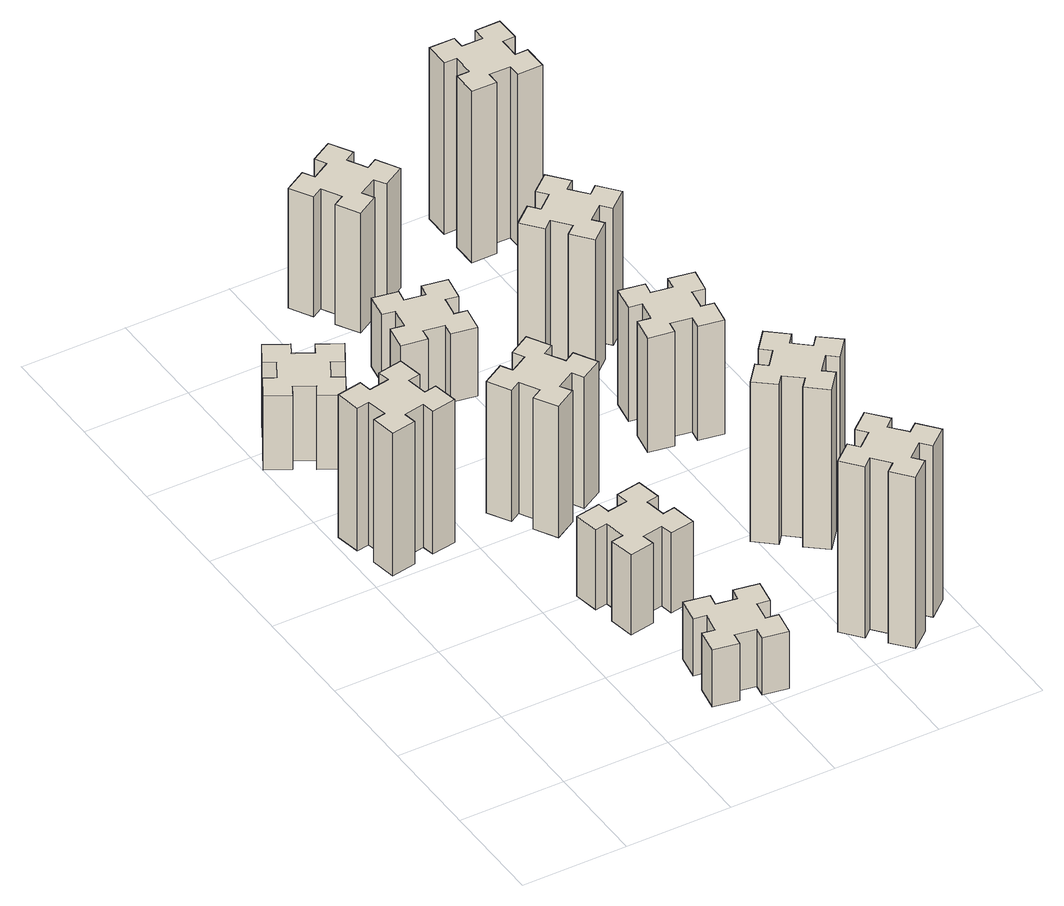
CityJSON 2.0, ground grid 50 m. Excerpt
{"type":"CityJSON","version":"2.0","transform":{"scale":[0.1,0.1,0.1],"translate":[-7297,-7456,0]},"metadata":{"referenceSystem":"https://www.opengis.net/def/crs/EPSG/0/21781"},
"CityObjects":{
"building1":{"type":"Building","attributes":{"class":"1000","function":"1000","usage":"1000","yearOfConstruction":2016,"roofType":"1000","measuredHeight":75,"storeysAboveGround":30,"storeysBelowGround":0},"geometry":[{"type":"Solid","lod":"1","boundaries":[[[[0,1,2,3,4,5,6,7,8,9,10,11,12,13,14,15,16,17,18,19]],[[17,16,20,21]],[[16,15,22,20]],[[15,14,23,22]],[[14,13,24,23]],[[13,12,25,24]],[[12,11,26,25]],[[11,10,27,26]],[[10,9,28,27]],[[9,8,29,28]],[[8,7,30,29]],[[7,6,31,30]],[[6,5,32,31]],[[5,4,33,32]],[[4,3,34,33]],[[3,2,35,34]],[[2,1,36,35]],[[1,0,37,36]],[[0,19,38,37]],[[19,18,39,38]],[[18,17,21,39]],[[24,25,26,27,28,29,30,31,32,33,34,35,36,37,38,39,21,20,22,23]]]]}]},
"building2":{"type":"Building","attributes":{"class":"1000","function":"1000","usage":"1000","yearOfConstruction":2016,"roofType":"1000","measuredHeight":39,"storeysAboveGround":30,"storeysBelowGround":0},"geometry":[{"type":"Solid","lod":"1","boundaries":[[[[40,41,42,43,44,45,46,47,48,49,50,51,52,53,54,55,56,57,58,59]],[[57,56,60,61]],[[56,55,62,60]],[[55,54,63,62]],[[54,53,64,63]],[[53,52,65,64]],[[52,51,66,65]],[[51,50,67,66]],[[50,49,68,67]],[[49,48,69,68]],[[48,47,70,69]],[[47,46,71,70]],[[46,45,72,71]],[[45,44,73,72]],[[44,43,74,73]],[[43,42,75,74]],[[42,41,76,75]],[[41,40,77,76]],[[40,59,78,77]],[[59,58,79,78]],[[58,57,61,79]],[[64,65,66,67,68,69,70,71,72,73,74,75,76,77,78,79,61,60,62,63]]]]}]},
"building3":{"type":"Building","attributes":{"class":"1000","function":"1000","usage":"1000","yearOfConstruction":2016,"roofType":"1000","measuredHeight":30,"storeysAboveGround":30,"storeysBelowGround":0},"geometry":[{"type":"Solid","lod":"1","boundaries":[[[[80,81,82,83,84,85,86,87,88,89,90,91,92,93,94,95,96,97,98,99]],[[97,96,100,101]],[[96,95,102,100]],[[95,94,103,102]],[[94,93,104,103]],[[93,92,105,104]],[[92,91,106,105]],[[91,90,107,106]],[[90,89,108,107]],[[89,88,109,108]],[[88,87,110,109]],[[87,86,111,110]],[[86,85,112,111]],[[85,84,113,112]],[[84,83,114,113]],[[83,82,115,114]],[[82,81,116,115]],[[81,80,117,116]],[[80,99,118,117]],[[99,98,119,118]],[[98,97,101,119]],[[104,105,106,107,108,109,110,111,112,113,114,115,116,117,118,119,101,100,102,103]]]]}]},
"building4":{"type":"Building","attributes":{"class":"1000","function":"1000","usage":"1000","yearOfConstruction":2016,"roofType":"1000","measuredHeight":42,"storeysAboveGround":30,"storeysBelowGround":0},"geometry":[{"type":"Solid","lod":"1","boundaries":[[[[120,121,122,123,124,125,126,127,128,129,130,131,132,133,134,135,136,137,138,139]],[[137,136,140,141]],[[136,135,142,140]],[[135,134,143,142]],[[134,133,144,143]],[[133,132,145,144]],[[132,131,146,145]],[[131,130,147,146]],[[130,129,148,147]],[[129,128,149,148]],[[128,127,150,149]],[[127,126,151,150]],[[126,125,152,151]],[[125,124,153,152]],[[124,123,154,153]],[[123,122,155,154]],[[122,121,156,155]],[[121,120,157,156]],[[120,139,158,157]],[[139,138,159,158]],[[138,137,141,159]],[[144,145,146,147,148,149,150,151,152,153,154,155,156,157,158,159,141,140,142,143]]]]}]},
"building5":{"type":"Building","attributes":{"class":"1000","function":"1000","usage":"1000","yearOfConstruction":2016,"roofType":"1000","measuredHeight":69,"storeysAboveGround":30,"storeysBelowGround":0},"geometry":[{"type":"Solid","lod":"1","boundaries":[[[[160,161,162,163,164,165,166,167,168,169,170,171,172,173,174,175,176,177,178,179]],[[177,176,180,181]],[[176,175,182,180]],[[175,174,183,182]],[[174,173,184,183]],[[173,172,185,184]],[[172,171,186,185]],[[171,170,187,186]],[[170,169,188,187]],[[169,168,189,188]],[[168,167,190,189]],[[167,166,191,190]],[[166,165,192,191]],[[165,164,193,192]],[[164,163,194,193]],[[163,162,195,194]],[[162,161,196,195]],[[161,160,197,196]],[[160,179,198,197]],[[179,178,199,198]],[[178,177,181,199]],[[184,185,186,187,188,189,190,191,192,193,194,195,196,197,198,199,181,180,182,183]]]]}]},
"building6":{"type":"Building","attributes":{"class":"1000","function":"1000","usage":"1000","yearOfConstruction":2016,"roofType":"1000","measuredHeight":36,"storeysAboveGround":30,"storeysBelowGround":0},"geometry":[{"type":"Solid","lod":"1","boundaries":[[[[200,201,202,203,204,205,206,207,208,209,210,211,212,213,214,215,216,217,218,219]],[[217,216,220,221]],[[216,215,222,220]],[[215,214,223,222]],[[214,213,224,223]],[[213,212,225,224]],[[212,211,226,225]],[[211,210,227,226]],[[210,209,228,227]],[[209,208,229,228]],[[208,207,230,229]],[[207,206,231,230]],[[206,205,232,231]],[[205,204,233,232]],[[204,203,234,233]],[[203,202,235,234]],[[202,201,236,235]],[[201,200,237,236]],[[200,219,238,237]],[[219,218,239,238]],[[218,217,221,239]],[[224,225,226,227,228,229,230,231,232,233,234,235,236,237,238,239,221,220,222,223]]]]}]},
"building7":{"type":"Building","attributes":{"class":"1000","function":"1000","usage":"1000","yearOfConstruction":2016,"roofType":"1000","measuredHeight":90,"storeysAboveGround":30,"storeysBelowGround":0},"geometry":[{"type":"Solid","lod":"1","boundaries":[[[[240,241,242,243,244,245,246,247,248,249,250,251,252,253,254,255,256,257,258,259]],[[257,256,260,261]],[[256,255,262,260]],[[255,254,263,262]],[[254,253,264,263]],[[253,252,265,264]],[[252,251,266,265]],[[251,250,267,266]],[[250,249,268,267]],[[249,248,269,268]],[[248,247,270,269]],[[247,246,271,270]],[[246,245,272,271]],[[245,244,273,272]],[[244,243,274,273]],[[243,242,275,274]],[[242,241,276,275]],[[241,240,277,276]],[[240,259,278,277]],[[259,258,279,278]],[[258,257,261,279]],[[264,265,266,267,268,269,270,271,272,273,274,275,276,277,278,279,261,260,262,263]]]]}]},
"building8":{"type":"Building","attributes":{"class":"1000","function":"1000","usage":"1000","yearOfConstruction":2016,"roofType":"1000","measuredHeight":63,"storeysAboveGround":30,"storeysBelowGround":0},"geometry":[{"type":"Solid","lod":"1","boundaries":[[[[280,281,282,283,284,285,286,287,288,289,290,291,292,293,294,295,296,297,298,299]],[[297,296,300,301]],[[296,295,302,300]],[[295,294,303,302]],[[294,293,304,303]],[[293,292,305,304]],[[292,291,306,305]],[[291,290,307,306]],[[290,289,308,307]],[[289,288,309,308]],[[288,287,310,309]],[[287,286,311,310]],[[286,285,312,311]],[[285,284,313,312]],[[284,283,314,313]],[[283,282,315,314]],[[282,281,316,315]],[[281,280,317,316]],[[280,299,318,317]],[[299,298,319,318]],[[298,297,301,319]],[[304,305,306,307,308,309,310,311,312,313,314,315,316,317,318,319,301,300,302,303]]]]}]},
"building9":{"type":"Building","attributes":{"class":"1000","function":"1000","usage":"1000","yearOfConstruction":2016,"roofType":"1000","measuredHeight":84,"storeysAboveGround":30,"storeysBelowGround":0},"geometry":[{"type":"Solid","lod":"1","boundaries":[[[[320,321,322,323,324,325,326,327,328,329,330,331,332,333,334,335,336,337,338,339]],[[337,336,340,341]],[[336,335,342,340]],[[335,334,343,342]],[[334,333,344,343]],[[333,332,345,344]],[[332,331,346,345]],[[331,330,347,346]],[[330,329,348,347]],[[329,328,349,348]],[[328,327,350,349]],[[327,326,351,350]],[[326,325,352,351]],[[325,324,353,352]],[[324,323,354,353]],[[323,322,355,354]],[[322,321,356,355]],[[321,320,357,356]],[[320,339,358,357]],[[339,338,359,358]],[[338,337,341,359]],[[344,345,346,347,348,349,350,351,352,353,354,355,356,357,358,359,341,340,342,343]]]]}]},
"building10":{"type":"Building","attributes":{"class":"1000","function":"1000","usage":"1000","yearOfConstruction":2016,"roofType":"1000","measuredHeight":60,"storeysAboveGround":30,"storeysBelowGround":0},"geometry":[{"type":"Solid","lod":"1","boundaries":[[[[360,361,362,363,364,365,366,367,368,369,370,371,372,373,374,375,376,377,378,379]],[[377,376,380,381]],[[376,375,382,380]],[[375,374,383,382]],[[374,373,384,383]],[[373,372,385,384]],[[372,371,386,385]],[[371,370,387,386]],[[370,369,388,387]],[[369,368,389,388]],[[368,367,390,389]],[[367,366,391,390]],[[366,365,392,391]],[[365,364,393,392]],[[364,363,394,393]],[[363,362,395,394]],[[362,361,396,395]],[[361,360,397,396]],[[360,379,398,397]],[[379,378,399,398]],[[378,377,381,399]],[[384,385,386,387,388,389,390,391,392,393,394,395,396,397,398,399,381,380,382,383]]]]}]},
"building11":{"type":"Building","attributes":{"class":"1000","function":"1000","usage":"1000","yearOfConstruction":2016,"roofType":"1000","measuredHeight":72,"storeysAboveGround":30,"storeysBelowGround":0},"geometry":[{"type":"Solid","lod":"1","boundaries":[[[[400,401,402,403,404,405,406,407,408,409,410,411,412,413,414,415,416,417,418,419]],[[417,416,420,421]],[[416,415,422,420]],[[415,414,423,422]],[[414,413,424,423]],[[413,412,425,424]],[[412,411,426,425]],[[411,410,427,426]],[[410,409,428,427]],[[409,408,429,428]],[[408,407,430,429]],[[407,406,431,430]],[[406,405,432,431]],[[405,404,433,432]],[[404,403,434,433]],[[403,402,435,434]],[[402,401,436,435]],[[401,400,437,436]],[[400,419,438,437]],[[419,418,439,438]],[[418,417,421,439]],[[424,425,426,427,428,429,430,431,432,433,434,435,436,437,438,439,421,420,422,423]]]]}]},
"building12":{"type":"Building","attributes":{"class":"1000","function":"1000","usage":"1000","yearOfConstruction":2016,"roofType":"1000","measuredHeight":90,"storeysAboveGround":30,"storeysBelowGround":0},"geometry":[{"type":"Solid","lod":"1","boundaries":[[[[440,441,442,443,444,445,446,447,448,449,450,451,452,453,454,455,456,457,458,459]],[[457,456,460,461]],[[456,455,462,460]],[[455,454,463,462]],[[454,453,464,463]],[[453,452,465,464]],[[452,451,466,465]],[[451,450,467,466]],[[450,449,468,467]],[[449,448,469,468]],[[448,447,470,469]],[[447,446,471,470]],[[446,445,472,471]],[[445,444,473,472]],[[444,443,474,473]],[[443,442,475,474]],[[442,441,476,475]],[[441,440,477,476]],[[440,459,478,477]],[[459,458,479,478]],[[458,457,461,479]],[[464,465,466,467,468,469,470,471,472,473,474,475,476,477,478,479,461,460,462,463]]]]}]}
},
"vertices":[
[352,1695,0],[335,1794,0],[394,1804,0],[373,1922,0],[255,1901,0],[265,1842,0],[167,1825,0],[157,1884,0],[38,1863,0],[59,1745,0],[118,1755,0],[136,1657,0],[77,1647,0],[97,1528,0],[216,1549,0],[205,1608,0],[304,1626,0],[314,1567,0],[432,1587,0],[411,1706,0],[304,1626,750],[314,1567,750],[205,1608,750],[216,1549,750],[97,1528,750],[77,1647,750],[136,1657,750],[118,1755,750],[59,1745,750],[38,1863,750],[157,1884,750],[167,1825,750],[265,1842,750],[255,1901,750],[373,1922,750],[394,1804,750],[335,1794,750],[352,1695,750],[411,1706,750],[432,1587,750],
[306,2367,0],[356,2454,0],[408,2424,0],[468,2528,0],[364,2588,0],[334,2536,0],[247,2586,0],[277,2638,0],[173,2698,0],[113,2594,0],[165,2564,0],[115,2477,0],[63,2507,0],[3,2403,0],[107,2343,0],[137,2395,0],[224,2345,0],[194,2293,0],[298,2233,0],[358,2337,0],[224,2345,390],[194,2293,390],[137,2395,390],[107,2343,390],[3,2403,390],[63,2507,390],[115,2477,390],[165,2564,390],[113,2594,390],[173,2698,390],[277,2638,390],[247,2586,390],[334,2536,390],[364,2588,390],[468,2528,390],[408,2424,390],[356,2454,390],[306,2367,390],[358,2337,390],[298,2233,390],
[876,314,0],[858,215,0],[799,226,0],[778,107,0],[897,87,0],[907,146,0],[1005,128,0],[995,69,0],[1113,48,0],[1134,167,0],[1075,177,0],[1092,275,0],[1151,265,0],[1172,383,0],[1054,404,0],[1044,345,0],[945,362,0],[956,421,0],[837,442,0],[817,324,0],[945,362,300],[956,421,300],[1044,345,300],[1054,404,300],[1172,383,300],[1151,265,300],[1092,275,300],[1075,177,300],[1134,167,300],[1113,48,300],[995,69,300],[1005,128,300],[907,146,300],[897,87,300],[778,107,300],[799,226,300],[858,215,300],[876,314,300],[817,324,300],[837,442,300],
[905,1002,0],[807,985,0],[797,1044,0],[678,1023,0],[699,905,0],[758,915,0],[776,817,0],[717,807,0],[737,688,0],[856,709,0],[845,768,0],[944,786,0],[954,727,0],[1072,747,0],[1051,866,0],[992,855,0],[975,954,0],[1034,964,0],[1013,1082,0],[895,1061,0],[975,954,420],[1034,964,420],[992,855,420],[1051,866,420],[1072,747,420],[954,727,420],[944,786,420],[845,768,420],[856,709,420],[737,688,420],[717,807,420],[776,817,420],[758,915,420],[699,905,420],[678,1023,420],[797,1044,420],[807,985,420],[905,1002,420],[895,1061,420],[1013,1082,420],
[755,1614,0],[805,1527,0],[753,1497,0],[813,1393,0],[917,1453,0],[887,1505,0],[974,1555,0],[1004,1503,0],[1108,1563,0],[1048,1667,0],[996,1637,0],[946,1724,0],[998,1754,0],[938,1858,0],[834,1798,0],[864,1746,0],[777,1696,0],[747,1748,0],[643,1688,0],[703,1584,0],[777,1696,690],[747,1748,690],[864,1746,690],[834,1798,690],[938,1858,690],[998,1754,690],[946,1724,690],[996,1637,690],[1048,1667,690],[1108,1563,690],[1004,1503,690],[974,1555,690],[887,1505,690],[917,1453,690],[813,1393,690],[753,1497,690],[805,1527,690],[755,1614,690],[703,1584,690],[643,1688,690],
[944,2665,0],[845,2682,0],[856,2741,0],[737,2762,0],[717,2644,0],[776,2634,0],[758,2535,0],[699,2546,0],[678,2427,0],[797,2407,0],[807,2466,0],[905,2448,0],[895,2389,0],[1013,2368,0],[1034,2487,0],[975,2497,0],[992,2595,0],[1051,2585,0],[1072,2703,0],[954,2724,0],[992,2595,360],[1051,2585,360],[975,2497,360],[1034,2487,360],[1013,2368,360],[895,2389,360],[905,2448,360],[807,2466,360],[797,2407,360],[678,2427,360],[699,2546,360],[758,2535,360],[776,2634,360],[717,2644,360],[737,2762,360],[856,2741,360],[845,2682,360],[944,2665,360],[954,2724,360],[1072,2703,360],
[1748,129,0],[1824,193,0],[1863,147,0],[1955,224,0],[1878,316,0],[1832,278,0],[1767,354,0],[1813,393,0],[1736,485,0],[1644,408,0],[1683,362,0],[1606,297,0],[1568,343,0],[1476,266,0],[1553,174,0],[1599,213,0],[1663,136,0],[1617,98,0],[1694,6,0],[1786,83,0],[1663,136,900],[1617,98,900],[1599,213,900],[1553,174,900],[1476,266,900],[1568,343,900],[1606,297,900],[1683,362,900],[1644,408,900],[1736,485,900],[1813,393,900],[1767,354,900],[1832,278,900],[1878,316,900],[1955,224,900],[1863,147,900],[1824,193,900],[1748,129,900],[1786,83,900],[1694,6,900],
[996,3217,0],[946,3304,0],[998,3334,0],[938,3438,0],[834,3378,0],[864,3326,0],[777,3276,0],[747,3328,0],[643,3268,0],[703,3164,0],[755,3194,0],[805,3107,0],[753,3077,0],[813,2973,0],[917,3033,0],[887,3085,0],[974,3135,0],[1004,3083,0],[1108,3143,0],[1048,3247,0],[974,3135,630],[1004,3083,630],[887,3085,630],[917,3033,630],[813,2973,630],[753,3077,630],[805,3107,630],[755,3194,630],[703,3164,630],[643,3268,630],[747,3328,630],[777,3276,630],[864,3326,630],[834,3378,630],[938,3438,630],[998,3334,630],[946,3304,630],[996,3217,630],[1048,3247,630],[1108,3143,630],
[1767,876,0],[1832,953,0],[1878,914,0],[1955,1006,0],[1863,1083,0],[1824,1037,0],[1748,1102,0],[1786,1148,0],[1694,1225,0],[1617,1133,0],[1663,1094,0],[1599,1018,0],[1553,1056,0],[1476,964,0],[1568,887,0],[1606,933,0],[1683,869,0],[1644,823,0],[1736,746,0],[1813,838,0],[1683,869,840],[1644,823,840],[1606,933,840],[1568,887,840],[1476,964,840],[1553,1056,840],[1599,1018,840],[1663,1094,840],[1617,1133,840],[1694,1225,840],[1786,1148,840],[1748,1102,840],[1824,1037,840],[1863,1083,840],[1955,1006,840],[1878,914,840],[1832,953,840],[1767,876,840],[1813,838,840],[1736,746,840],
[1547,1726,0],[1645,1708,0],[1635,1649,0],[1753,1628,0],[1774,1747,0],[1715,1757,0],[1732,1855,0],[1791,1845,0],[1812,1963,0],[1694,1984,0],[1684,1925,0],[1585,1942,0],[1596,2001,0],[1477,2022,0],[1457,1904,0],[1516,1894,0],[1498,1795,0],[1439,1806,0],[1418,1687,0],[1537,1667,0],[1498,1795,600],[1439,1806,600],[1516,1894,600],[1457,1904,600],[1477,2022,600],[1596,2001,600],[1585,1942,600],[1684,1925,600],[1694,1984,600],[1812,1963,600],[1791,1845,600],[1732,1855,600],[1715,1757,600],[1774,1747,600],[1753,1628,600],[1635,1649,600],[1645,1708,600],[1547,1726,600],[1537,1667,600],[1418,1687,600],
[1399,2433,0],[1463,2356,0],[1417,2318,0],[1494,2226,0],[1586,2303,0],[1548,2349,0],[1624,2413,0],[1663,2367,0],[1755,2444,0],[1678,2536,0],[1632,2498,0],[1567,2574,0],[1613,2613,0],[1536,2705,0],[1444,2628,0],[1483,2582,0],[1406,2517,0],[1368,2563,0],[1276,2486,0],[1353,2394,0],[1406,2517,720],[1368,2563,720],[1483,2582,720],[1444,2628,720],[1536,2705,720],[1613,2613,720],[1567,2574,720],[1632,2498,720],[1678,2536,720],[1755,2444,720],[1663,2367,720],[1624,2413,720],[1548,2349,720],[1586,2303,720],[1494,2226,720],[1417,2318,720],[1463,2356,720],[1399,2433,720],[1353,2394,720],[1276,2486,720],
[1565,3195,0],[1665,3195,0],[1665,3135,0],[1785,3135,0],[1785,3255,0],[1725,3255,0],[1725,3355,0],[1785,3355,0],[1785,3475,0],[1665,3475,0],[1665,3415,0],[1565,3415,0],[1565,3475,0],[1445,3475,0],[1445,3355,0],[1505,3355,0],[1505,3255,0],[1445,3255,0],[1445,3135,0],[1565,3135,0],[1505,3255,900],[1445,3255,900],[1505,3355,900],[1445,3355,900],[1445,3475,900],[1565,3475,900],[1565,3415,900],[1665,3415,900],[1665,3475,900],[1785,3475,900],[1785,3355,900],[1725,3355,900],[1725,3255,900],[1785,3255,900],[1785,3135,900],[1665,3135,900],[1665,3195,900],[1565,3195,900],[1565,3135,900],[1445,3135,900]
]}
